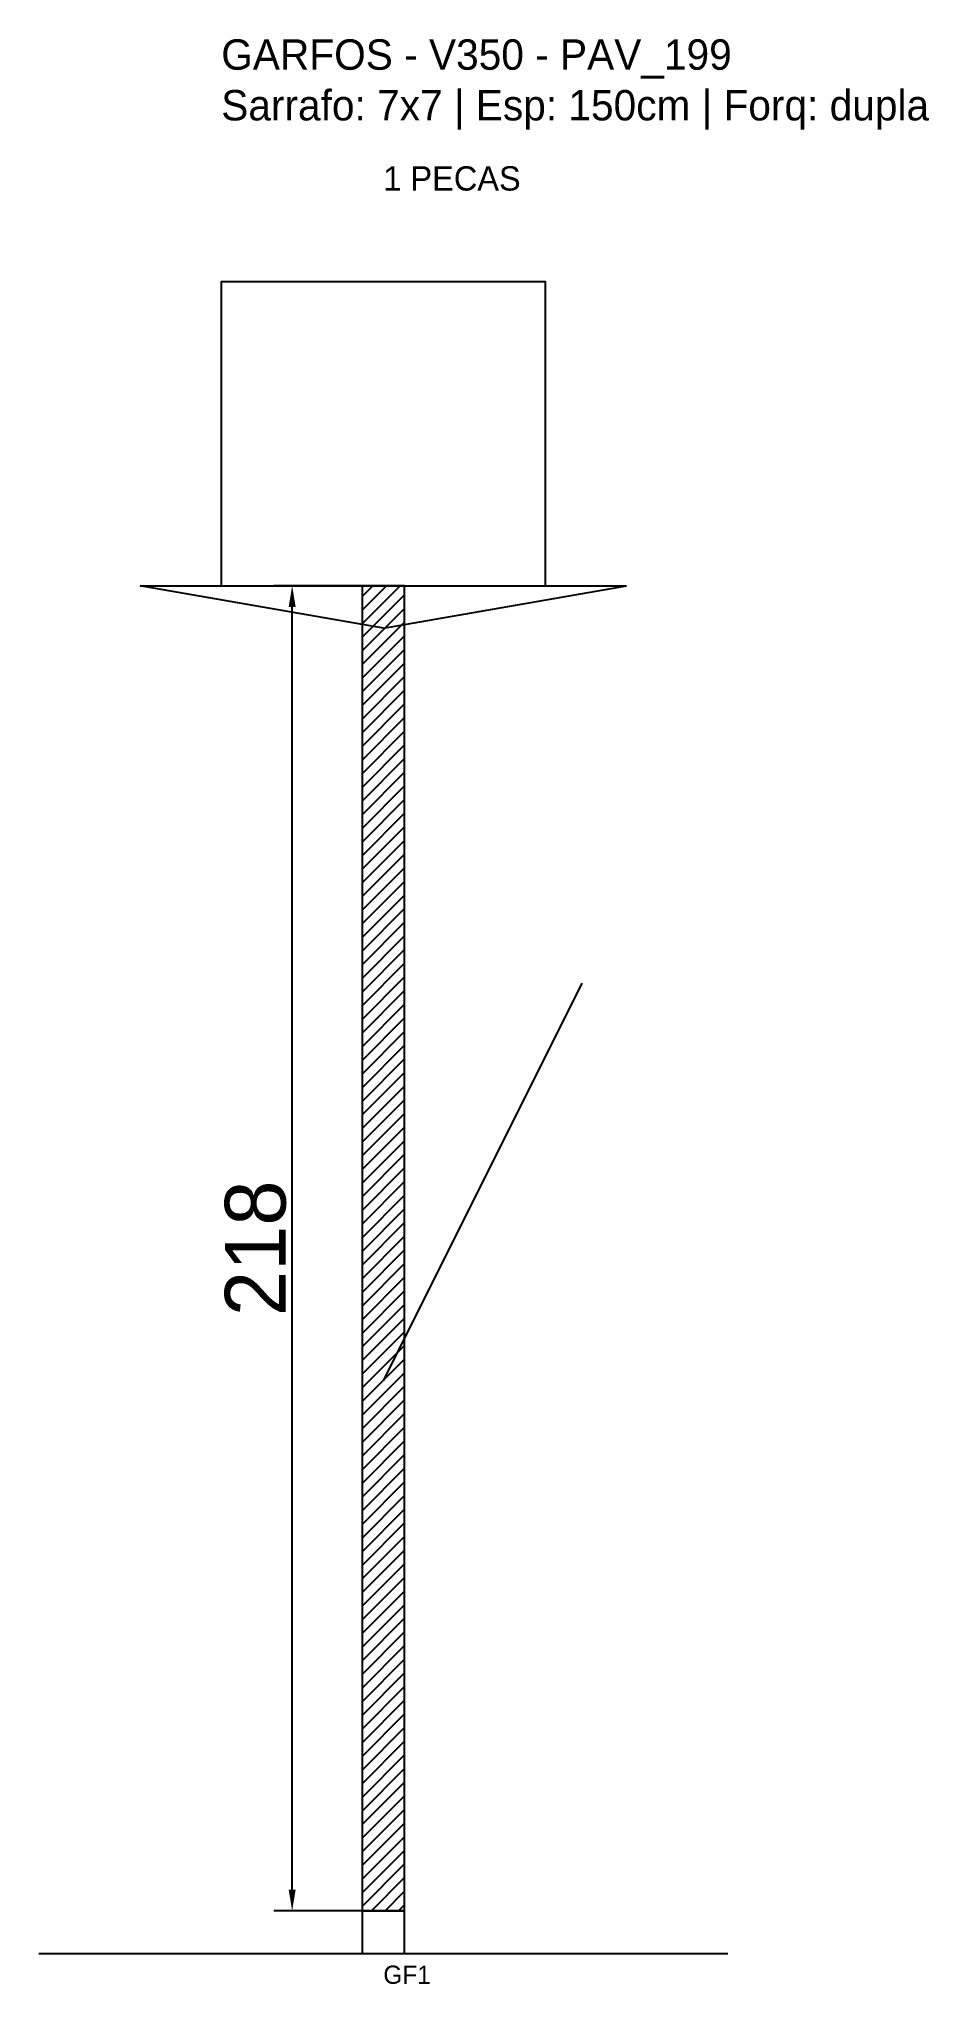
# Model space of a CAD drawing. Header units: metres. Extents: x -30 to 116, y -12 to 308.
import ezdxf

# ---------------------------------------------------------------- set-up
doc = ezdxf.new("R2010")
doc.units = ezdxf.units.M
for name, color, linetype in [('BARRA_ANCORAGEM', 1, 'Continuous'), ('COTA', 241, 'Continuous'), ('GARFOS OK', 3, 'Continuous'), ('NOME DA VIGA', 6, 'Continuous'), ('SARR_7x7', 40, 'Continuous'), ('VIGAS', 3, 'Continuous')]:
    doc.layers.add(name, color=color, linetype=linetype)
doc.dimstyles.new('EZ DXF', dxfattribs={"dimtxt": 10, "dimasz": 3.5, "dimexe": 3, "dimexo": 1.5, "dimgap": 1, "dimtad": 1, "dimdec": 1, "dimdsep": 46, "dimcen": 2.5, "dimazin": 3, "dimtfac": 1, "dimtmove": 0, "dimatfit": 3})

msp = doc.modelspace()

# ---------------------------------------------------------------- hatches: boundary and pattern name
at = {"layer": 'COTA'}
h = msp.add_hatch(dxfattribs=at)
h.set_pattern_fill('ANSI31', scale=0.5)
h.paths.add_polyline_path([(23.166675, 0), (30.166675, 0), (30.166675, 218), (23.166675, 218)])

# ---------------------------------------------------------------- linework, layer by layer
at = {"layer": 'BARRA_ANCORAGEM'}
msp.add_line((26.666675, 87.2), (59.366675, 152.6), dxfattribs=at)
at = {"layer": 'GARFOS OK'}
for p, q in [((26.666675, 211), (-13.333325, 218)), ((-13.333325, 218), (66.666675, 218)), ((26.666675, 211), (66.666675, 218))]:
    msp.add_line(p, q, dxfattribs=at)
at = {"layer": 'GARFOS OK', "linetype": 'CONTINUOUS'}
msp.add_line((-30, -7), (83.33335, -7), dxfattribs=at)
at = {"layer": 'GARFOS OK'}
msp.add_lwpolyline([(23.166675, 0), (30.166675, 0), (30.166675, 218), (23.166675, 218), (23.166675, 0)], dxfattribs=at)
at = {"layer": 'SARR_7x7'}
msp.add_lwpolyline([(23.166675, -7), (30.166675, -7), (30.166675, 0), (23.166675, 0), (23.166675, -7)], dxfattribs=at)
at = {"layer": 'VIGAS'}
msp.add_lwpolyline([(0, 218), (53.33335, 218), (53.33335, 268), (0, 268), (0, 218)], dxfattribs=at)

# ---------------------------------------------------------------- texts
at = {"layer": 'NOME DA VIGA'}
for s, height, p in [('1 PECAS', 4, (26.666675, 283)), ('GF1', 3, (26.666675, -12))]:
    msp.add_text(s, height=height, dxfattribs=at).set_placement(p)
at = {"layer": 'NOME DA VIGA', "insert": (0, 293), "char_height": 5, "attachment_point": 7}
msp.add_mtext('GARFOS - V350 - PAV_199\\PSarrafo: 7x7 | Esp: 150cm | Forq: dupla', dxfattribs=at)

# ---------------------------------------------------------------- dimensions: what is measured, and where the dimension line sits
at = {"layer": 'COTA'}
msp.add_linear_dim(base=(11.666675, 0), p1=(26.666675, 0), p2=(26.666675, 218), angle=90, dimstyle='EZ DXF', dxfattribs=at).render()

doc.saveas('drawing.dxf')
